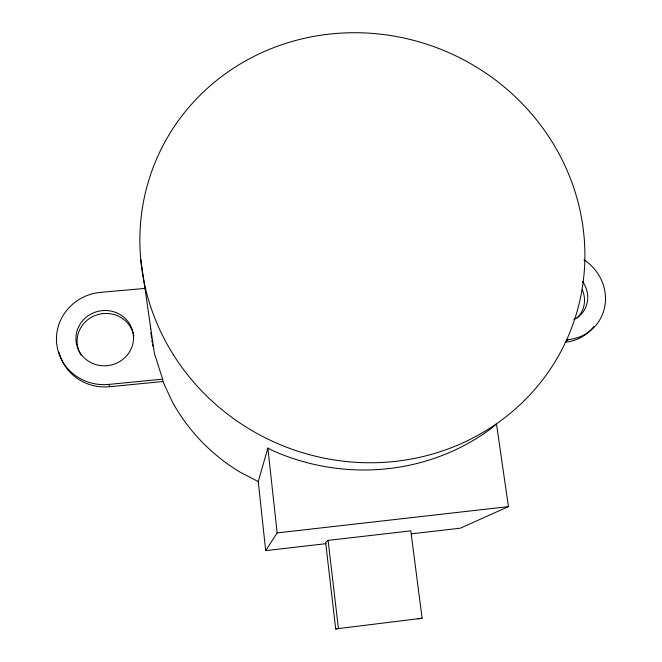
<?xml version="1.0" encoding="UTF-8"?>
<svg xmlns="http://www.w3.org/2000/svg" width="662" height="662" viewBox="0 0 662 662"><rect width="100%" height="100%" fill="white"/><g stroke="black" fill="none" stroke-linecap="round" stroke-linejoin="round"><path stroke-width="0.99" d="M326.134 543.659L265.685 550.627L258.263 481.572L267.862 448.066L273.356 450.921A216.35 206.602 22.7 0 0 492.073 427.834L496.5 424.003L508.433 506.62L460.338 528.185L411.168 533.853M265.685 550.627L277.146 532.91L267.862 448.066M328.095 540.374L325.621 542.443L335.7 628.9L338.423 628.627L328.095 540.374L410.804 530.866L422.116 618.258L335.7 628.9M584 259.802A45.529 42.724 40.2 0 1 604.696 306.953A45.529 42.724 40.2 0 1 568.186 339.647L565.091 342.237A45.14 42.393 40.3 0 0 593.864 326.424M277.146 532.91L508.433 506.62M417.705 618.747L422.116 618.258M145.764 288.351L100.839 292.323A48.21 46.199 -9.5 0 0 56.609 342.842A48.21 46.199 -9.5 0 0 108.8 384.407L162.645 379.161L162.926 381.511L172.004 401.263A184.574 178.343 22.2 0 0 239.702 471.932L258.263 481.572M566.159 339.846L568.186 339.647M59.034 352.134A47.78 45.81 -9.7 0 0 109.677 386.716L162.926 381.511M162.645 379.161L154.403 353.409L140.758 259.529M108.8 384.407L109.677 386.716M150.415 325.53L150.522 329.527M152.756 346.168A184.574 178.343 22.2 0 1 152.425 344.19M152.119 342.213A184.574 178.343 22.2 0 1 151.83 340.235M151.565 338.249A184.574 178.343 22.2 0 1 150.903 332.307M582.436 281.309A27.225 25.553 40.2 0 1 573.838 319.572M582.229 289.551A26.993 25.355 40.2 0 1 576.991 318.033M81.004 355.047A28.574 27.39 -9.7 0 1 95.973 315.186A28.574 27.39 -9.7 0 1 133.798 336.081M173.361 354.741A224.095 213.379 22.8 0 0 558.562 355.775A224.095 213.379 22.8 0 0 355.188 32.719A224.095 213.379 22.8 0 0 173.361 354.741M92.548 363.388A28.83 27.63 -9.5 0 0 133.41 335.377A28.83 27.63 -9.5 0 0 88.22 315.716A28.83 27.63 -9.5 0 0 92.548 363.388"/></g></svg>
